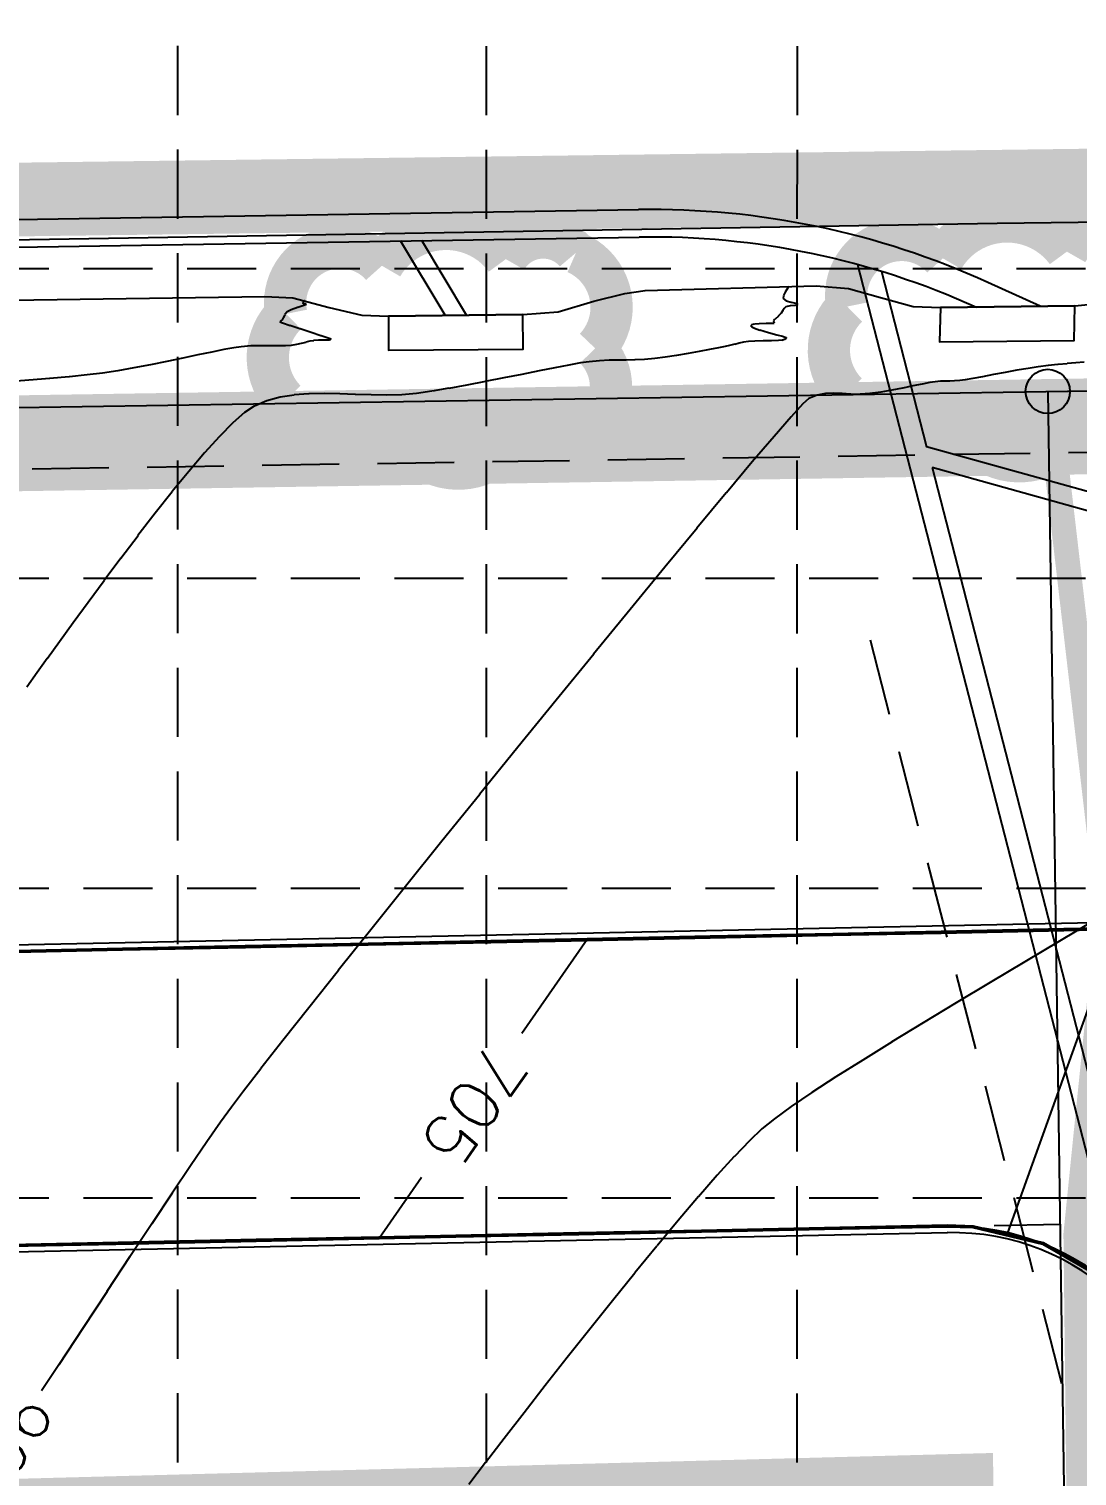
# Model space of a CAD drawing. Extents: x 5513 to 6525, y 3862 to 5479.
# Drawn here: x 5780.1 to 5865.4, y 5026.2 to 5144 of the extents above; entities that cross this region are included whole.
import ezdxf

# ---------------------------------------------------------------- set-up
doc = ezdxf.new("R2010")
doc.units = 0
doc.header["$LTSCALE"] = 50
doc.header["$MEASUREMENT"] = 0
for name, pattern in [('DAREA', [0.45, 0.35, -0.1]), ('DASH', [0.375, 0.25, -0.125]), ('HIDDEN', [0.375, 0.25, -0.125]), ('HIDDEN2', [0.1875, 0.125, -0.0625])]:
    doc.linetypes.add(name, pattern=pattern)
for name, color, linetype in [('C-DRNA-E', 11, 'DAREA'), ('C-PKNG-BACK-N', 7, 'Continuous'), ('C-PKNG-FACE-N', 4, 'Continuous'), ('C-STRM-PIPE-E', 14, 'Continuous'), ('C-STRM-PIPE-N', 4, 'Continuous'), ('C-TOPO-MAJR-N', 7, 'Continuous'), ('C-TOPO-MINR-N', 7, 'Continuous'), ('C-WTRC-EDGE', 4, 'HIDDEN2'), ('CONT-MJR', 6, 'Continuous'), ('CONT-MNR', 14, 'Continuous'), ('GRID', 254, 'HIDDEN'), ('INLET PROTECTION', 5, 'Continuous'), ('LIMITS OF DISTURBANCE', 1, 'DASH'), ('SILT FENCE', 200, 'Continuous'), ('V-ESMT-ACCS-N', 2, 'HIDDEN2'), ('V-ESMT-STRM-N', 2, 'HIDDEN2'), ('V-ESMT-UTIL-N', 2, 'HIDDEN2'), ('v-pave-back-e', 6, 'Continuous'), ('v-prop-corn', 2, 'Continuous'), ('v-prop-line', 3, 'Continuous'), ('V-PROP-SUBD-N', 4, 'Continuous'), ('v-strm-strc', 7, 'Continuous'), ('v-topo-bndy', 140, 'Continuous'), ('V-TOPO-BNDY-2', 7, 'Continuous')]:
    doc.layers.add(name, color=color, linetype=linetype)
for name, color, linetype, plot in [('C-TOPO-TINN--SUB-FACE', 6, 'Continuous', False), ('C-TOPO-TINN-CURB', 5, 'Continuous', False), ('C-TOPO-TINN-PVMT', 4, 'Continuous', False), ('C-TOPO-TINN-SUBG', 3, 'Continuous', False)]:
    doc.layers.add(name, color=color, linetype=linetype, plot=plot)
doc.styles.add('L100', font='simplex', dxfattribs={"height": 5})
doc.styles.add('L80', font='simplex', dxfattribs={"height": 4})

msp = doc.modelspace()

# ---------------------------------------------------------------- linework, layer by layer
at = {"layer": 'C-DRNA-E', "color": 7, "const_width": 2, "elevation": -7.22, "flags": 128}
msp.add_lwpolyline([(5564.72, 4472.75), (5728.77, 4476.01), (5798.88, 4738.76), (5913.71, 4826.38), (5930.42, 4919.4), (6006.42, 5046.81), (6036.52, 5117.29), (5564.72, 5109.83)], dxfattribs=at)
at = {"layer": 'C-PKNG-BACK-N', "color": 7}
for p, q in [((5720.5, 5068.28), (5913.12, 5072.27)), ((5623.83, 5041.27), (5854.83, 5046.06))]:
    msp.add_line(p, q, dxfattribs=at)
msp.add_arc((5855.23, 5026.56), 19.5, 1.1876, 91.1876, dxfattribs=at)
at = {"layer": 'C-PKNG-FACE-N', "color": 7}
for p, q in [((5720.51, 5067.78), (5913.13, 5071.77)), ((5624.32, 5041.78), (5854.82, 5046.56))]:
    msp.add_line(p, q, dxfattribs=at)
msp.add_arc((5855.23, 5026.56), 20, 1.1876, 91.1876, dxfattribs=at)
at = {"layer": 'C-STRM-PIPE-E', "color": 7}
for p, q in [((5564.72, 5125.17), (5829.69, 5129.34)), ((5758.81, 5125.98), (5829.73, 5127.09)), ((5813.94, 5120.74), (5810.32, 5126.79)), ((5815.68, 5120.75), (5812.05, 5126.82)), ((5862.39, 5121.47), (5858.12, 5123.42))]:
    msp.add_line(p, q, dxfattribs=at)
for radius in [66.12, 63.88]:
    msp.add_arc((5830.74, 5063.23), radius, 65.5398, 90.9024, dxfattribs=at)
at = {"layer": 'C-STRM-PIPE-N', "color": 7}
for p, q in [((5847.51, 5124.86), (5880.79, 4995.7)), ((5849.46, 5124.29), (5853.14, 5110.02)), ((5915.2, 5092.75), (5853.14, 5110.02)), ((5853.58, 5108.34), (5882.49, 4996.13)), ((5915.23, 5091.18), (5853.58, 5108.34))]:
    msp.add_line(p, q, dxfattribs=at)
at = {"layer": 'C-TOPO-MAJR-N', "color": 7, "elevation": 705}
for points in [[(5820.19, 5062.3), (5825.52, 5069.95)], [(5808.57, 5045.6), (5812.03, 5050.58)]]:
    msp.add_lwpolyline(points, dxfattribs=at)
at = {"layer": 'C-TOPO-MINR-N', "color": 7, "elevation": 706}
msp.add_lwpolyline([(5859.74, 5046.04), (5867.88, 5068.7), (5870.77, 5059.82)], dxfattribs=at)
at = {"layer": 'C-TOPO-TINN--SUB-FACE', "color": 7}
for points in [[(5777.69, 5068.91, 704.5), (5787.69, 5069.12, 704.71), (5797.68, 5069.33, 704.92), (5807.68, 5069.53, 705.13), (5817.68, 5069.74, 705.34), (5825.52, 5069.9, 705.5), (5835.52, 5070.11, 705.7), (5845.52, 5070.32, 705.9), (5854.32, 5070.5, 706.08), (5864.32, 5070.71, 706.1), (5874.32, 5070.91, 706.11)], [(5867.71, 5042.26, 706.57), (5862.64, 5045.19, 706.51), (5856.95, 5046.54, 706.45), (5854.82, 5046.61, 706.43), (5844.82, 5046.4, 706.23), (5834.82, 5046.19, 706.03), (5824.83, 5045.98, 705.83), (5814.83, 5045.78, 705.63), (5808.57, 5045.65, 705.5), (5798.57, 5045.44, 705.31), (5788.57, 5045.23, 705.12), (5778.57, 5045.02, 704.93), (5768.57, 5044.82, 704.74), (5758.58, 5044.61, 704.55), (5755.92, 5044.56, 704.5), (5745.92, 5044.35, 704.35), (5735.92, 5044.14, 704.2), (5725.93, 5043.93, 704.04), (5715.93, 5043.73, 703.89), (5705.93, 5043.52, 703.74), (5695.93, 5043.31, 703.59), (5690.21, 5043.19, 703.5), (5680.21, 5042.99, 703.26), (5670.21, 5042.78, 703.02)]]:
    msp.add_polyline3d(points, dxfattribs=at)
at = {"layer": 'C-TOPO-TINN-CURB', "color": 7}
for points in [[(5777.69, 5069.01, 704.5), (5787.68, 5069.22, 704.71), (5797.68, 5069.43, 704.92), (5807.68, 5069.63, 705.13), (5817.68, 5069.84, 705.34), (5825.52, 5070, 705.5), (5835.52, 5070.21, 705.7), (5845.52, 5070.42, 705.9), (5854.32, 5070.6, 706.08), (5864.32, 5070.81, 706.1), (5874.32, 5071.01, 706.11)], [(5867.64, 5042.18, 706.57), (5862.61, 5045.1, 706.51), (5856.94, 5046.44, 706.45), (5854.82, 5046.51, 706.43), (5844.82, 5046.3, 706.23), (5834.82, 5046.09, 706.03), (5824.83, 5045.88, 705.83), (5814.83, 5045.68, 705.63), (5808.57, 5045.55, 705.5), (5798.57, 5045.34, 705.31), (5788.57, 5045.13, 705.12), (5778.57, 5044.92, 704.93), (5768.58, 5044.72, 704.74), (5758.58, 5044.51, 704.55), (5755.92, 5044.46, 704.5), (5745.92, 5044.25, 704.35), (5735.93, 5044.04, 704.2), (5725.93, 5043.83, 704.04), (5715.93, 5043.63, 703.89), (5705.93, 5043.42, 703.74), (5695.93, 5043.21, 703.59), (5690.21, 5043.09, 703.5), (5680.21, 5042.89, 703.26), (5670.22, 5042.68, 703.02)]]:
    msp.add_polyline3d(points, dxfattribs=at)
at = {"layer": 'C-TOPO-TINN-PVMT', "color": 7}
for points in [[(5777.69, 5068.96, 704), (5787.69, 5069.17, 704.21), (5797.68, 5069.38, 704.42), (5807.68, 5069.58, 704.63), (5817.68, 5069.79, 704.84), (5825.52, 5069.95, 705), (5835.52, 5070.16, 705.2), (5845.52, 5070.37, 705.4), (5854.32, 5070.55, 705.58), (5864.32, 5070.76, 705.6), (5874.32, 5070.96, 705.61)], [(5867.68, 5042.22, 706.07), (5862.62, 5045.14, 706.01), (5856.94, 5046.49, 705.95), (5854.82, 5046.56, 705.93), (5844.82, 5046.35, 705.73), (5834.82, 5046.14, 705.53), (5824.83, 5045.93, 705.33), (5814.83, 5045.73, 705.13), (5808.57, 5045.6, 705), (5798.57, 5045.39, 704.81), (5788.57, 5045.18, 704.62), (5778.57, 5044.97, 704.43), (5768.57, 5044.77, 704.24), (5758.58, 5044.56, 704.05), (5755.92, 5044.51, 704), (5745.92, 5044.3, 703.85), (5735.93, 5044.09, 703.7), (5725.93, 5043.88, 703.54), (5715.93, 5043.68, 703.39), (5705.93, 5043.47, 703.24), (5695.93, 5043.26, 703.09), (5690.21, 5043.14, 703), (5680.21, 5042.94, 702.76), (5670.21, 5042.73, 702.52)]]:
    msp.add_polyline3d(points, dxfattribs=at)
at = {"layer": 'C-TOPO-TINN-SUBG', "color": 7}
for points in [[(5777.69, 5068.86, 703.5), (5787.69, 5069.07, 703.71), (5797.69, 5069.28, 703.92), (5807.68, 5069.48, 704.13), (5817.68, 5069.69, 704.34), (5825.52, 5069.85, 704.5), (5835.52, 5070.06, 704.7), (5845.52, 5070.27, 704.9), (5854.32, 5070.45, 705.08), (5864.32, 5070.66, 705.1), (5874.32, 5070.86, 705.11)], [(5867.74, 5042.3, 705.57), (5862.66, 5045.24, 705.51), (5856.96, 5046.59, 705.45), (5854.82, 5046.66, 705.43), (5844.82, 5046.45, 705.23), (5834.82, 5046.24, 705.03), (5824.82, 5046.03, 704.83), (5814.83, 5045.83, 704.63), (5808.56, 5045.7, 704.5), (5798.57, 5045.49, 704.31), (5788.57, 5045.28, 704.12), (5778.57, 5045.07, 703.93), (5768.57, 5044.87, 703.74), (5758.57, 5044.66, 703.55), (5755.92, 5044.61, 703.5), (5745.92, 5044.4, 703.35), (5735.92, 5044.19, 703.2), (5725.93, 5043.98, 703.04), (5715.93, 5043.78, 702.89), (5705.93, 5043.57, 702.74), (5695.93, 5043.36, 702.59), (5690.21, 5043.24, 702.5), (5680.21, 5043.04, 702.26), (5670.21, 5042.83, 702.02)]]:
    msp.add_polyline3d(points, dxfattribs=at)
at = {"layer": 'C-WTRC-EDGE', "color": 7, "const_width": 2}
msp.add_lwpolyline([(6042.46, 5116.72), (5863, 5114.54), (5867.94, 5072.16), (5865.28, 5045.93), (5868.36, 4775)], dxfattribs=at)
at = {"layer": 'CONT-MJR', "color": 42, "extrusion": (0.89739, -0.441239, 0), "elevation": 2981.91}
msp.add_lwpolyline([(7174.53, 705), (7174.22, 705)], dxfattribs=at)
at = {"layer": 'CONT-MJR', "color": 42, "extrusion": (0.835968, -0.548778, 0), "elevation": 2072.23}
msp.add_lwpolyline([(7488.35, 705), (7488.09, 705)], dxfattribs=at)
at = {"layer": 'CONT-MJR', "color": 42, "elevation": 705}
for points in [[(5841.85, 5122.97), (5841.76, 5122.83)], [(5841.9, 5123.05), (5841.85, 5122.97)], [(5842.03, 5121.51), (5841.69, 5121.44)], [(5840.07, 5120.07), (5839.51, 5120.05)], [(5840.54, 5120.07), (5840.07, 5120.07)], [(5840.74, 5120.08), (5840.54, 5120.07)], [(5841.31, 5120.92), (5841.07, 5120.68)], [(5838.84, 5119.88), (5838.84, 5119.86)], [(5838.92, 5119.96), (5838.85, 5119.91)], [(5839.13, 5119.7), (5839.57, 5119.54)], [(5840.96, 5119.15), (5841.41, 5119.03)], [(5841.68, 5118.85), (5841.56, 5118.78)], [(5841.63, 5118.97), (5841.71, 5118.94)], [(5841.72, 5118.9), (5841.68, 5118.85)], [(5837.87, 5118.46), (5837.52, 5118.37)], [(5839.15, 5118.64), (5838.65, 5118.61)], [(5839.83, 5118.66), (5839.15, 5118.64)], [(5841.37, 5118.7), (5841.09, 5118.68)], [(5824.96, 5116.86), (5824.02, 5116.69)], [(5827.29, 5117.08), (5826.52, 5117.04)], [(5831.02, 5117.22), (5830.17, 5117.14)], [(5831.87, 5117.33), (5831.02, 5117.22)], [(5833.72, 5117.63), (5832.79, 5117.47)], [(5820.2, 5115.93), (5818.72, 5115.64)], [(5821.6, 5116.22), (5820.2, 5115.93)], [(5810.42, 5114.27), (5809.18, 5114.23)], [(5799.43, 5113.78), (5798.42, 5113.35)], [(5796.66, 5111.97), (5795.57, 5110.87)], [(5795.57, 5110.87), (5794.37, 5109.54)], [(5784.9, 5097.36), (5783.67, 5095.69)], [(5783.67, 5095.69), (5782.56, 5094.15)]]:
    msp.add_lwpolyline(points, dxfattribs=at)
at = {"layer": 'CONT-MJR', "color": 42, "extrusion": (0.892632, -0.450787, 0), "elevation": 2905.26}
msp.add_lwpolyline([(7206.48, 705), (7206.44, 705)], dxfattribs=at)
at = {"layer": 'CONT-MJR', "color": 42, "extrusion": (0.869697, -0.493585, 0), "elevation": 2552.58}
msp.add_lwpolyline([(7337.27, 705), (7337.07, 705)], dxfattribs=at)
at = {"layer": 'CONT-MJR', "color": 42, "extrusion": (0.999175, -0.040603, 0), "elevation": 5628.68}
msp.add_lwpolyline([(5355.29, 705), (5355.05, 705)], dxfattribs=at)
at = {"layer": 'CONT-MJR', "color": 42, "extrusion": (0.585252, 0.810851, 0), "elevation": 7571.99}
msp.add_lwpolyline([(-1738.84, 705), (-1739.13, 705)], dxfattribs=at)
at = {"layer": 'CONT-MJR', "color": 42, "extrusion": (-0.699747, 0.714391, 0), "elevation": -429}
msp.add_lwpolyline([(-7756.96, 705), (-7756.75, 705)], dxfattribs=at)
at = {"layer": 'CONT-MJR', "color": 42, "extrusion": (-0.270935, -0.962598, 0), "elevation": -6513.07}
msp.add_lwpolyline([(4235.5, 705), (4235.92, 705)], dxfattribs=at)
at = {"layer": 'CONT-MJR', "color": 42, "extrusion": (0.069649, -0.997572, 0), "elevation": -4702.18}
msp.add_lwpolyline([(6184.97, 705), (6184.55, 705)], dxfattribs=at)
at = {"layer": 'CONT-MJR', "color": 42, "extrusion": (-0.229006, -0.973425, 0), "elevation": -6323.58}
msp.add_lwpolyline([(4513.93, 705), (4514.32, 705)], dxfattribs=at)
at = {"layer": 'CONT-MJR', "color": 42, "extrusion": (0.3736, -0.92759, 0), "elevation": -2567.95}
msp.add_lwpolyline([(7333.03, 705), (7332.8, 705)], dxfattribs=at)
at = {"layer": 'CONT-MJR', "color": 42, "extrusion": (-0.506775, -0.862078, 0), "elevation": -7376.15}
msp.add_lwpolyline([(2441.12, 705), (2441.31, 705)], dxfattribs=at)
at = {"layer": 'CONT-MJR', "color": 42, "extrusion": (0.249161, -0.968462, 0), "elevation": -3503.66}
msp.add_lwpolyline([(6930.67, 705), (6930.47, 705)], dxfattribs=at)
at = {"layer": 'CONT-MJR', "color": 42, "extrusion": (0.103354, -0.994645, 0), "elevation": -4489.09}
msp.add_lwpolyline([(6337.42, 705), (6337.03, 705)], dxfattribs=at)
at = {"layer": 'CONT-MJR', "color": 42, "extrusion": (0.727559, -0.686045, 0), "elevation": 736.68}
msp.add_lwpolyline([(7732.46, 705), (7732.27, 705)], dxfattribs=at)
at = {"layer": 'CONT-MJR', "color": 42, "extrusion": (0.937904, 0.346895, 0), "elevation": 7254.18}
msp.add_lwpolyline([(2776.23, 705), (2776.12, 705)], dxfattribs=at)
at = {"layer": 'CONT-MJR', "color": 42, "extrusion": (0.941997, 0.335623, 0), "elevation": 7220.37}
msp.add_lwpolyline([(2862.92, 705), (2862.82, 705)], dxfattribs=at)
at = {"layer": 'CONT-MJR', "color": 42, "extrusion": (0.685652, -0.72793, 0), "elevation": 277.45}
msp.add_lwpolyline([(7762.89, 705), (7762.52, 705)], dxfattribs=at)
at = {"layer": 'CONT-MJR', "color": 42, "extrusion": (0.83244, -0.554115, 0), "elevation": 2024.96}
msp.add_lwpolyline([(7499.85, 705), (7499.62, 705)], dxfattribs=at)
at = {"layer": 'CONT-MJR', "color": 42, "extrusion": (0.922215, -0.386678, 0), "elevation": 3404.92}
msp.add_lwpolyline([(6979.41, 705), (6979.38, 705)], dxfattribs=at)
at = {"layer": 'CONT-MJR', "color": 42, "extrusion": (-0.658513, -0.752569, 0), "elevation": -7698}
msp.add_lwpolyline([(1022.64, 705), (1022.73, 705)], dxfattribs=at)
at = {"layer": 'CONT-MJR', "color": 42, "extrusion": (0.42967, 0.902986, 0), "elevation": 7131.91}
msp.add_lwpolyline([(-3072.63, 705), (-3072.87, 705)], dxfattribs=at)
at = {"layer": 'CONT-MJR', "color": 42, "extrusion": (0.278542, 0.960424, 0), "elevation": 6543.5}
msp.add_lwpolyline([(-4182.46, 705), (-4183.18, 705)], dxfattribs=at)
at = {"layer": 'CONT-MJR', "color": 42, "extrusion": (-0.259351, -0.965783, 0), "elevation": -6458.85}
msp.add_lwpolyline([(4312.72, 705), (4313.44, 705)], dxfattribs=at)
at = {"layer": 'CONT-MJR', "color": 42, "extrusion": (-0.28698, -0.957937, 0), "elevation": -6580.08}
msp.add_lwpolyline([(4126.64, 705), (4126.88, 705)], dxfattribs=at)
at = {"layer": 'CONT-MJR', "color": 42, "extrusion": (-0.675168, -0.737664, 0), "elevation": -7720.19}
msp.add_lwpolyline([(853.07, 705), (853.09, 705)], dxfattribs=at)
at = {"layer": 'CONT-MJR', "color": 42, "extrusion": (0.991762, -0.128096, 0), "elevation": 5137.88}
msp.add_lwpolyline([(5825.06, 705), (5825.03, 705)], dxfattribs=at)
at = {"layer": 'CONT-MJR', "color": 42, "extrusion": (0.180531, -0.983569, 0), "elevation": -3980.38}
msp.add_lwpolyline([(6662.68, 705), (6661.76, 705)], dxfattribs=at)
at = {"layer": 'CONT-MJR', "color": 42, "extrusion": (0.188977, -0.981982, 0), "elevation": -3922.97}
msp.add_lwpolyline([(6697.5, 705), (6696.65, 705)], dxfattribs=at)
at = {"layer": 'CONT-MJR', "color": 42, "extrusion": (0.194868, -0.980829, 0), "elevation": -3882.69}
msp.add_lwpolyline([(6721.67, 705), (6720.93, 705)], dxfattribs=at)
at = {"layer": 'CONT-MJR', "color": 42, "extrusion": (0.198108, -0.98018, 0), "elevation": -3860.46}
msp.add_lwpolyline([(6735.03, 705), (6734.46, 705)], dxfattribs=at)
at = {"layer": 'CONT-MJR', "color": 42, "extrusion": (0.196321, -0.98054, 0), "elevation": -3872.73}
msp.add_lwpolyline([(6728.34, 705), (6727.98, 705)], dxfattribs=at)
at = {"layer": 'CONT-MJR', "color": 42, "extrusion": (-0.214032, 0.976827, 0), "elevation": 3750.35}
msp.add_lwpolyline([(-6797.74, 705), (-6797.32, 705)], dxfattribs=at)
at = {"layer": 'CONT-MJR', "color": 42, "extrusion": (0.22057, -0.975371, 0), "elevation": -3704.74}
msp.add_lwpolyline([(6823.44, 705), (6823.07, 705)], dxfattribs=at)
at = {"layer": 'CONT-MJR', "color": 42, "extrusion": (0.156067, -0.987746, 0), "elevation": -4144.67}
msp.add_lwpolyline([(6565.95, 705), (6565.53, 705)], dxfattribs=at)
at = {"layer": 'CONT-MJR', "color": 42, "extrusion": (0.011545, -0.999933, 0), "elevation": -5050.9}
msp.add_lwpolyline([(5899.23, 705), (5898.53, 705)], dxfattribs=at)
at = {"layer": 'CONT-MJR', "color": 42, "extrusion": (0.017049, -0.999855, 0), "elevation": -5018.35}
msp.add_lwpolyline([(5927.51, 705), (5926.94, 705)], dxfattribs=at)
at = {"layer": 'CONT-MJR', "color": 42, "extrusion": (-0.386149, 0.922436, 0), "elevation": 2466.03}
msp.add_lwpolyline([(-7365.08, 705), (-7364.87, 705)], dxfattribs=at)
at = {"layer": 'CONT-MJR', "color": 42, "extrusion": (0.194963, -0.980811, 0), "elevation": -3883.04}
msp.add_lwpolyline([(6708.67, 705), (6707.36, 705)], dxfattribs=at)
at = {"layer": 'CONT-MJR', "color": 42, "extrusion": (-0.188076, 0.982154, 0), "elevation": 3930.02}
msp.add_lwpolyline([(-6682.41, 705), (-6681.26, 705)], dxfattribs=at)
at = {"layer": 'CONT-MJR', "color": 42, "extrusion": (0.143395, -0.989666, 0), "elevation": -4228.71}
msp.add_lwpolyline([(6499.21, 705), (6498.49, 705)], dxfattribs=at)
at = {"layer": 'CONT-MJR', "color": 42, "extrusion": (0.092302, -0.995731, 0), "elevation": -4557.39}
msp.add_lwpolyline([(6273.96, 705), (6273.1, 705)], dxfattribs=at)
at = {"layer": 'CONT-MJR', "color": 42, "extrusion": (0.018518, -0.999829, 0), "elevation": -5008.29}
msp.add_lwpolyline([(5921.76, 705), (5921.05, 705)], dxfattribs=at)
at = {"layer": 'CONT-MJR', "color": 42, "extrusion": (0.006545, -0.999979, 0), "elevation": -5078.84}
msp.add_lwpolyline([(5862.06, 705), (5861.36, 705)], dxfattribs=at)
at = {"layer": 'CONT-MJR', "color": 42, "extrusion": (0.017045, -0.999855, 0), "elevation": -5017}
msp.add_lwpolyline([(5915.78, 705), (5915.07, 705)], dxfattribs=at)
at = {"layer": 'CONT-MJR', "color": 42, "extrusion": (0.046935, -0.998898, 0), "elevation": -4837.87}
msp.add_lwpolyline([(6063.92, 705), (6063.15, 705)], dxfattribs=at)
at = {"layer": 'CONT-MJR', "color": 42, "extrusion": (0.152245, -0.988343, 0), "elevation": -4169.8}
msp.add_lwpolyline([(6543.9, 705), (6542.97, 705)], dxfattribs=at)
at = {"layer": 'CONT-MJR', "color": 42, "extrusion": (0.187558, -0.982253, 0), "elevation": -3933.49}
msp.add_lwpolyline([(6673.41, 705), (6671.88, 705)], dxfattribs=at)
at = {"layer": 'CONT-MJR', "color": 42, "extrusion": (0.193639, -0.981073, 0), "elevation": -3892.08}
msp.add_lwpolyline([(6699.18, 705), (6697.64, 705)], dxfattribs=at)
at = {"layer": 'CONT-MJR', "color": 42, "extrusion": (0.153238, -0.988189, 0), "elevation": -4164.81}
msp.add_lwpolyline([(6516.84, 705), (6515.68, 705)], dxfattribs=at)
at = {"layer": 'CONT-MJR', "color": 42, "extrusion": (0.072504, -0.997368, 0), "elevation": -4680.15}
msp.add_lwpolyline([(6158.4, 705), (6157.2, 705)], dxfattribs=at)
at = {"layer": 'CONT-MJR', "color": 42, "extrusion": (0.01593, -0.999873, 0), "elevation": -5021.25}
msp.add_lwpolyline([(5884.84, 705), (5883.6, 705)], dxfattribs=at)
at = {"layer": 'CONT-MJR', "color": 42, "extrusion": (-0.019194, -0.999816, 0), "elevation": -5224.82}
msp.add_lwpolyline([(5706.13, 705), (5704.87, 705)], dxfattribs=at)
at = {"layer": 'CONT-MJR', "color": 42, "extrusion": (-0.03499, -0.999388, 0), "elevation": -5314.34}
msp.add_lwpolyline([(5624.13, 705), (5622.86, 705)], dxfattribs=at)
at = {"layer": 'CONT-MJR', "color": 42, "extrusion": (-0.032539, -0.99947, 0), "elevation": -5300.53}
msp.add_lwpolyline([(5638.43, 705), (5637.15, 705)], dxfattribs=at)
at = {"layer": 'CONT-MJR', "color": 42, "extrusion": (-0.011772, -0.999931, 0), "elevation": -5182.27}
msp.add_lwpolyline([(5748.57, 705), (5747.31, 705)], dxfattribs=at)
at = {"layer": 'CONT-MJR', "color": 42, "extrusion": (0.090357, -0.995909, 0), "elevation": -4568.34}
msp.add_lwpolyline([(6249.97, 705), (6248.76, 705)], dxfattribs=at)
at = {"layer": 'CONT-MJR', "color": 42, "extrusion": (-0.143354, 0.989672, 0), "elevation": 4228.44}
msp.add_lwpolyline([(-6486.03, 705), (-6484.76, 705)], dxfattribs=at)
at = {"layer": 'CONT-MJR', "color": 42, "extrusion": (0.164173, -0.986432, 0), "elevation": -4090.85}
msp.add_lwpolyline([(6575.07, 705), (6573.68, 705)], dxfattribs=at)
at = {"layer": 'CONT-MJR', "color": 42, "extrusion": (0.178132, -0.984007, 0), "elevation": -3997.28}
msp.add_lwpolyline([(6633.85, 705), (6632.37, 705)], dxfattribs=at)
at = {"layer": 'CONT-MJR', "color": 42, "extrusion": (0.55853, -0.829484, 0), "elevation": -1002.86}
msp.add_lwpolyline([(7665.65, 705), (7664.69, 705)], dxfattribs=at)
at = {"layer": 'CONT-MJR', "color": 42, "extrusion": (0.260167, -0.965564, 0), "elevation": -3428.86}
msp.add_lwpolyline([(6931.28, 705), (6930.15, 705)], dxfattribs=at)
at = {"layer": 'CONT-MJR', "color": 42, "extrusion": (0.660397, -0.750917, 0), "elevation": -10.57}
msp.add_lwpolyline([(7730.01, 705), (7728.74, 705)], dxfattribs=at)
at = {"layer": 'CONT-MJR', "color": 42, "extrusion": (0.76139, -0.648294, 0), "elevation": 1099.29}
msp.add_lwpolyline([(7646.81, 705), (7644.83, 705)], dxfattribs=at)
at = {"layer": 'CONT-MJR', "color": 42, "extrusion": (0.77501, -0.631949, 0), "elevation": 1261.68}
msp.add_lwpolyline([(7619.71, 705), (7617.58, 705)], dxfattribs=at)
at = {"layer": 'CONT-MJR', "color": 42, "extrusion": (0.78491, -0.61961, 0), "elevation": 1382.03}
msp.add_lwpolyline([(7596.66, 705), (7594.43, 705)], dxfattribs=at)
at = {"layer": 'CONT-MJR', "color": 42, "extrusion": (0.792322, -0.610103, 0), "elevation": 1473.47}
msp.add_lwpolyline([(7577.22, 705), (7574.92, 705)], dxfattribs=at)
at = {"layer": 'CONT-MJR', "color": 42, "extrusion": (0.797959, -0.602712, 0), "elevation": 1543.83}
msp.add_lwpolyline([(7560.89, 705), (7558.58, 705)], dxfattribs=at)
at = {"layer": 'CONT-MJR', "color": 42, "extrusion": (0.802248, -0.596991, 0), "elevation": 1597.83}
msp.add_lwpolyline([(7547.35, 705), (7545.08, 705)], dxfattribs=at)
at = {"layer": 'CONT-MJR', "color": 42, "extrusion": (0.805434, -0.592686, 0), "elevation": 1638.22}
msp.add_lwpolyline([(7536.41, 705), (7534.21, 705)], dxfattribs=at)
at = {"layer": 'CONT-MJR', "color": 42, "extrusion": (0.808807, -0.588074, 0), "elevation": 1681.24}
msp.add_lwpolyline([(7520.76, 705), (7519.08, 705)], dxfattribs=at)
at = {"layer": 'CONT-MJR', "color": 42, "extrusion": (0.807027, -0.590514, 0), "elevation": 1658.51}
msp.add_lwpolyline([(7524.12, 705), (7522.7, 705)], dxfattribs=at)
at = {"layer": 'CONT-MJR', "color": 42, "extrusion": (0.817855, -0.575424, 0), "elevation": 1797.94}
msp.add_lwpolyline([(7490.6, 705), (7489.14, 705)], dxfattribs=at)
at = {"layer": 'CONT-MNR', "color": 42}
for points, elevation in [([(5801.42, 5121.18), (5801.08, 5121.02)], 704), ([(5801.94, 5121.37), (5801.42, 5121.18)], 704), ([(5802.45, 5121.88), (5802.38, 5121.82)], 704), ([(5802.48, 5121.91), (5802.45, 5121.88)], 704), ([(5802.49, 5121.91), (5802.48, 5121.91)], 704), ([(5800.69, 5120.38), (5800.56, 5120.29)], 704), ([(5800.77, 5120.54), (5800.69, 5120.38)], 704), ([(5801.08, 5121.02), (5800.9, 5120.79)], 704), ([(5802.14, 5119.65), (5803.03, 5119.36)], 704), ([(5803.03, 5119.36), (5803.84, 5119.1)], 704), ([(5804.59, 5118.85), (5804.66, 5118.83)], 704), ([(5804.66, 5118.83), (5804.67, 5118.82)], 704), ([(5794.95, 5117.74), (5793.82, 5117.51)], 704), ([(5795.93, 5117.94), (5794.95, 5117.74)], 704), ([(5796.74, 5118.09), (5795.93, 5117.94)], 704), ([(5798.14, 5118.24), (5797.34, 5118.17)], 704), ([(5800.96, 5118.26), (5800.38, 5118.25)], 704), ([(5801.84, 5118.35), (5801.41, 5118.28)], 704), ([(5803.25, 5118.67), (5802.94, 5118.62)], 704), ([(5804.37, 5118.71), (5804.05, 5118.71)], 704), ([(5804.59, 5118.75), (5804.51, 5118.71)], 704), ([(5804.65, 5118.79), (5804.59, 5118.75)], 704), ([(5789.95, 5116.71), (5788.61, 5116.46)], 704), ([(5791.29, 5116.98), (5789.95, 5116.71)], 704), ([(5792.59, 5117.25), (5791.29, 5116.98)], 704), ([(5793.82, 5117.51), (5792.59, 5117.25)], 704), ([(5862.22, 5116.54), (5861.4, 5116.42)], 706), ([(5864.58, 5116.8), (5863.84, 5116.73)], 706), ([(5784.81, 5115.89), (5783.36, 5115.74)], 704), ([(5853.83, 5115.33), (5853.39, 5115.26)], 706), ([(5855.02, 5115.38), (5854.66, 5115.38)], 706), ([(5858.58, 5115.91), (5857.69, 5115.74)], 706), ([(5859.53, 5116.09), (5858.58, 5115.91)], 706), ([(5844.91, 5114.37), (5844.24, 5114.24)], 706), ([(5845.57, 5114.4), (5844.91, 5114.37)], 706), ([(5849.41, 5114.49), (5848.53, 5114.36)], 706), ([(5843.56, 5113.97), (5843.07, 5113.52)], 706), ([(5842.11, 5112.48), (5840.72, 5110.88)], 706), ([(5840.72, 5110.88), (5838.95, 5108.8)], 706), ([(5826.04, 5093.16), (5822.98, 5089.41)], 706), ([(5816.76, 5081.73), (5813.69, 5077.93)], 706), ([(5813.69, 5077.93), (5810.72, 5074.24)], 706), ([(5810.72, 5074.24), (5807.89, 5070.7)], 706), ([(5807.89, 5070.7), (5805.25, 5067.4)], 706), ([(5866.79, 5071.47), (5863.97, 5069.79)], 707), ([(5863.97, 5069.79), (5861.14, 5068.1)], 707), ([(5861.14, 5068.1), (5858.32, 5066.42)], 707), ([(5855.55, 5064.76), (5852.87, 5063.15)], 707), ([(5802.85, 5064.37), (5800.73, 5061.69)], 706), ([(5852.87, 5063.15), (5850.32, 5061.59)], 707), ([(5847.94, 5060.11), (5845.75, 5058.73)], 707), ([(5845.75, 5058.73), (5843.8, 5057.46)], 707), ([(5797.53, 5057.58), (5796.55, 5056.28)], 706), ([(5796.55, 5056.28), (5795.66, 5055.05)], 706), ([(5839.74, 5054.5), (5838.71, 5053.53)], 707), ([(5794.55, 5053.44), (5793.22, 5051.49)], 706), ([(5832.93, 5047.05), (5831.2, 5044.97)], 707), ([(5790.06, 5046.78), (5788.29, 5044.1)], 706), ([(5829.4, 5042.77), (5827.56, 5040.51)], 707), ([(5784.48, 5038.32), (5782.5, 5035.3)], 706), ([(5822.1, 5033.6), (5820.37, 5031.39)], 707), ([(5820.37, 5031.39), (5818.74, 5029.29)], 707), ([(5818.74, 5029.29), (5817.23, 5027.33)], 707)]:
    msp.add_lwpolyline(points, dxfattribs=dict(at, elevation=elevation))
at = {"layer": 'CONT-MNR', "color": 42, "extrusion": (-0.320821, 0.94714, 0), "elevation": 2989.27}
msp.add_lwpolyline([(-7138.81, 704), (-7138.3, 704)], dxfattribs=at)
at = {"layer": 'CONT-MNR', "color": 42, "extrusion": (0.826271, -0.563273, 0), "elevation": 1909.36}
msp.add_lwpolyline([(7500.33, 704), (7500.25, 704)], dxfattribs=at)
at = {"layer": 'CONT-MNR', "color": 42, "extrusion": (-0.320755, -0.947162, 0), "elevation": -6712.26}
msp.add_lwpolyline([(3852.93, 704), (3853.09, 704)], dxfattribs=at)
at = {"layer": 'CONT-MNR', "color": 42, "extrusion": (-0.40115, 0.916012, 0), "elevation": 2363.74}
msp.add_lwpolyline([(-7369.84, 704), (-7369.6, 704)], dxfattribs=at)
at = {"layer": 'CONT-MNR', "color": 42, "extrusion": (0.42265, 0.906293, 0), "elevation": 7094.18}
msp.add_lwpolyline([(-3094.08, 704), (-3094.24, 704)], dxfattribs=at)
at = {"layer": 'CONT-MNR', "color": 42, "extrusion": (-0.693458, 0.720497, 0), "elevation": -333.3}
msp.add_lwpolyline([(-7729.99, 704), (-7729.88, 704)], dxfattribs=at)
at = {"layer": 'CONT-MNR', "color": 42, "extrusion": (-0.35632, -0.934364, 0), "elevation": -6850.97}
msp.add_lwpolyline([(3595.33, 704), (3595.58, 704)], dxfattribs=at)
at = {"layer": 'CONT-MNR', "color": 42, "extrusion": (0.318292, 0.947993, 0), "elevation": 6700.16}
msp.add_lwpolyline([(-3869.34, 704), (-3869.98, 704)], dxfattribs=at)
at = {"layer": 'CONT-MNR', "color": 42, "extrusion": (0.892784, -0.450485, 0), "elevation": 2872.11}
msp.add_lwpolyline([(7184.97, 704), (7184.69, 704)], dxfattribs=at)
at = {"layer": 'CONT-MNR', "color": 42, "extrusion": (-0.311098, -0.950378, 0), "elevation": -6670.64}
msp.add_lwpolyline([(3920.64, 704), (3921.5, 704)], dxfattribs=at)
at = {"layer": 'CONT-MNR', "color": 42, "extrusion": (-0.311019, -0.950404, 0), "elevation": -6670.32}
msp.add_lwpolyline([(3923.86, 704), (3924.39, 704)], dxfattribs=at)
at = {"layer": 'CONT-MNR', "color": 42, "extrusion": (-0.317852, -0.94814, 0), "elevation": -6698.39}
msp.add_lwpolyline([(3876.27, 704), (3876.53, 704)], dxfattribs=at)
at = {"layer": 'CONT-MNR', "color": 42, "extrusion": (0.697438, -0.716645, 0), "elevation": 380.03}
msp.add_lwpolyline([(7729.94, 704), (7729.91, 704)], dxfattribs=at)
at = {"layer": 'CONT-MNR', "color": 42, "extrusion": (0.949139, -0.314856, 0), "elevation": 3897.75}
msp.add_lwpolyline([(6686.11, 704), (6686.1, 704)], dxfattribs=at)
at = {"layer": 'CONT-MNR', "color": 42, "extrusion": (0.143561, -0.989642, 0), "elevation": -4232.89}
msp.add_lwpolyline([(6472.05, 704), (6471.45, 704)], dxfattribs=at)
at = {"layer": 'CONT-MNR', "color": 42, "extrusion": (0.029955, -0.999551, 0), "elevation": -4942.26}
msp.add_lwpolyline([(5949.66, 704), (5948.86, 704)], dxfattribs=at)
at = {"layer": 'CONT-MNR', "color": 42, "extrusion": (0.001517, -0.999999, 0), "elevation": -5109.46}
msp.add_lwpolyline([(5807.45, 704), (5806.7, 704)], dxfattribs=at)
at = {"layer": 'CONT-MNR', "color": 42, "extrusion": (-0.008743, -0.999962, 0), "elevation": -5168.77}
msp.add_lwpolyline([(5755.41, 704), (5754.73, 704)], dxfattribs=at)
at = {"layer": 'CONT-MNR', "color": 42, "extrusion": (0.059547, -0.998225, 0), "elevation": -4763.74}
msp.add_lwpolyline([(6095.89, 704), (6095.44, 704)], dxfattribs=at)
at = {"layer": 'CONT-MNR', "color": 42, "extrusion": (0.219387, -0.975638, 0), "elevation": -3720.81}
msp.add_lwpolyline([(6783.8, 704), (6783.39, 704)], dxfattribs=at)
at = {"layer": 'CONT-MNR', "color": 42, "extrusion": (0.248341, -0.968673, 0), "elevation": -3517.16}
msp.add_lwpolyline([(6891.96, 704), (6891.58, 704)], dxfattribs=at)
at = {"layer": 'CONT-MNR', "color": 42, "extrusion": (-0.23729, 0.971439, 0), "elevation": 3595.45}
msp.add_lwpolyline([(-6851.79, 704), (-6851.45, 704)], dxfattribs=at)
at = {"layer": 'CONT-MNR', "color": 42, "extrusion": (0.074172, -0.997245, 0), "elevation": -4674.14}
msp.add_lwpolyline([(6167.33, 704), (6166.92, 704)], dxfattribs=at)
at = {"layer": 'CONT-MNR', "color": 42, "extrusion": (0.019964, -0.999801, 0), "elevation": -5001.82}
msp.add_lwpolyline([(5905.08, 704), (5904.68, 704)], dxfattribs=at)
at = {"layer": 'CONT-MNR', "color": 42, "extrusion": (0.023617, -0.999721, 0), "elevation": -4980.2}
msp.add_lwpolyline([(5923.78, 704), (5923.64, 704)], dxfattribs=at)
at = {"layer": 'CONT-MNR', "color": 42, "extrusion": (0.171236, -0.98523, 0), "elevation": -4049.67}
msp.add_lwpolyline([(6579.23, 704), (6577.9, 704)], dxfattribs=at)
at = {"layer": 'CONT-MNR', "color": 42, "extrusion": (0.127185, -0.991879, 0), "elevation": -4329.4}
msp.add_lwpolyline([(6466.2, 706), (6465.36, 706)], dxfattribs=at)
at = {"layer": 'CONT-MNR', "color": 42, "extrusion": (0.106127, -0.994353, 0), "elevation": -4465.53}
msp.add_lwpolyline([(6373.74, 706), (6372.95, 706)], dxfattribs=at)
at = {"layer": 'CONT-MNR', "color": 42, "extrusion": (0.085999, -0.996295, 0), "elevation": -4593.5}
msp.add_lwpolyline([(6283.61, 706), (6282.89, 706)], dxfattribs=at)
at = {"layer": 'CONT-MNR', "color": 42, "extrusion": (0.090237, -0.99592, 0), "elevation": -4566.72}
msp.add_lwpolyline([(6303.78, 706), (6303.09, 706)], dxfattribs=at)
at = {"layer": 'CONT-MNR', "color": 42, "extrusion": (0.078658, -0.996902, 0), "elevation": -4644.95}
msp.add_lwpolyline([(6164.53, 704), (6162.82, 704)], dxfattribs=at)
at = {"layer": 'CONT-MNR', "color": 42, "extrusion": (0.083801, -0.996482, 0), "elevation": -4613.08}
msp.add_lwpolyline([(6190.11, 704), (6188.42, 704)], dxfattribs=at)
at = {"layer": 'CONT-MNR', "color": 42, "extrusion": (0.091438, -0.995811, 0), "elevation": -4565.49}
msp.add_lwpolyline([(6226.9, 704), (6225.29, 704)], dxfattribs=at)
at = {"layer": 'CONT-MNR', "color": 42, "extrusion": (0.122027, -0.992527, 0), "elevation": -4371.75}
msp.add_lwpolyline([(6367.1, 704), (6365.86, 704)], dxfattribs=at)
at = {"layer": 'CONT-MNR', "color": 42, "extrusion": (0.149975, -0.98869, 0), "elevation": -4190.41}
msp.add_lwpolyline([(6489.15, 704), (6487.88, 704)], dxfattribs=at)
at = {"layer": 'CONT-MNR', "color": 42, "extrusion": (0.083908, -0.996474, 0), "elevation": -4606.11}
msp.add_lwpolyline([(6262.85, 706), (6262.4, 706)], dxfattribs=at)
at = {"layer": 'CONT-MNR', "color": 42, "extrusion": (0.029887, -0.999553, 0), "elevation": -4938.12}
msp.add_lwpolyline([(6004.92, 706), (6004.54, 706)], dxfattribs=at)
at = {"layer": 'CONT-MNR', "color": 42, "extrusion": (0.027874, -0.999611, 0), "elevation": -4950.19}
msp.add_lwpolyline([(5995.72, 706), (5995.33, 706)], dxfattribs=at)
at = {"layer": 'CONT-MNR', "color": 42, "extrusion": (0.080385, -0.996764, 0), "elevation": -4628.15}
msp.add_lwpolyline([(6248.11, 706), (6247.66, 706)], dxfattribs=at)
at = {"layer": 'CONT-MNR', "color": 42, "extrusion": (0.14556, -0.989349, 0), "elevation": -4208.56}
msp.add_lwpolyline([(6538.51, 706), (6538.09, 706)], dxfattribs=at)
at = {"layer": 'CONT-MNR', "color": 42, "extrusion": (-0.172672, 0.984979, 0), "elevation": 4027.43}
msp.add_lwpolyline([(-6652.25, 706), (-6651.61, 706)], dxfattribs=at)
at = {"layer": 'CONT-MNR', "color": 42, "extrusion": (0.181921, -0.983313, 0), "elevation": -3964.74}
msp.add_lwpolyline([(6690.6, 706), (6689.8, 706)], dxfattribs=at)
at = {"layer": 'CONT-MNR', "color": 42, "extrusion": (0.177726, -0.98408, 0), "elevation": -3993.25}
msp.add_lwpolyline([(6676.48, 706), (6675.51, 706)], dxfattribs=at)
at = {"layer": 'CONT-MNR', "color": 42, "extrusion": (0.168188, -0.985755, 0), "elevation": -4057.72}
msp.add_lwpolyline([(6638.42, 706), (6637.5, 706)], dxfattribs=at)
at = {"layer": 'CONT-MNR', "color": 42, "extrusion": (0.374169, -0.92736, 0), "elevation": -2556.01}
msp.add_lwpolyline([(7333.31, 706), (7332.57, 706)], dxfattribs=at)
at = {"layer": 'CONT-MNR', "color": 42, "extrusion": (-0.04961, -0.998769, 0), "elevation": -5398.1}
msp.add_lwpolyline([(5585.34, 706), (5584.65, 706)], dxfattribs=at)
at = {"layer": 'CONT-MNR', "color": 42, "extrusion": (-0.067222, -0.997738, 0), "elevation": -5495.79}
msp.add_lwpolyline([(5489.95, 706), (5489.23, 706)], dxfattribs=at)
at = {"layer": 'CONT-MNR', "color": 42, "extrusion": (-0.022893, -0.999738, 0), "elevation": -5246.83}
msp.add_lwpolyline([(5729.11, 706), (5728.35, 706)], dxfattribs=at)
at = {"layer": 'CONT-MNR', "color": 42, "extrusion": (0.071119, -0.997468, 0), "elevation": -4685.47}
msp.add_lwpolyline([(6197.45, 706), (6196.64, 706)], dxfattribs=at)
at = {"layer": 'CONT-MNR', "color": 42, "extrusion": (0.17406, -0.984735, 0), "elevation": -4018.27}
msp.add_lwpolyline([(6651.26, 706), (6650.34, 706)], dxfattribs=at)
at = {"layer": 'CONT-MNR', "color": 42, "extrusion": (0.190761, -0.981637, 0), "elevation": -3904.71}
msp.add_lwpolyline([(6719.45, 706), (6718.55, 706)], dxfattribs=at)
at = {"layer": 'CONT-MNR', "color": 42, "extrusion": (0.199628, -0.979872, 0), "elevation": -3843.8}
msp.add_lwpolyline([(6755.33, 706), (6754.48, 706)], dxfattribs=at)
at = {"layer": 'CONT-MNR', "color": 42, "extrusion": (0.200571, -0.979679, 0), "elevation": -3837.3}
msp.add_lwpolyline([(6759.79, 706), (6759.03, 706)], dxfattribs=at)
at = {"layer": 'CONT-MNR', "color": 42, "extrusion": (-0.190225, 0.98174, 0), "elevation": 3908.39}
msp.add_lwpolyline([(-6719.56, 706), (-6718.93, 706)], dxfattribs=at)
at = {"layer": 'CONT-MNR', "color": 42, "extrusion": (0.736939, -0.675959, 0), "elevation": 849.45}
msp.add_lwpolyline([(7718.03, 706), (7716.61, 706)], dxfattribs=at)
at = {"layer": 'CONT-MNR', "color": 42, "extrusion": (0.76606, -0.64277, 0), "elevation": 1189.2}
msp.add_lwpolyline([(7666.74, 706), (7663.47, 706)], dxfattribs=at)
at = {"layer": 'CONT-MNR', "color": 42, "extrusion": (0.769083, -0.639149, 0), "elevation": 1225.33}
msp.add_lwpolyline([(7657.77, 706), (7654.03, 706)], dxfattribs=at)
at = {"layer": 'CONT-MNR', "color": 42, "extrusion": (0.771268, -0.63651, 0), "elevation": 1251.55}
msp.add_lwpolyline([(7649.79, 706), (7645.66, 706)], dxfattribs=at)
at = {"layer": 'CONT-MNR', "color": 42, "extrusion": (0.772953, -0.634463, 0), "elevation": 1271.82}
msp.add_lwpolyline([(7642.31, 706), (7637.87, 706)], dxfattribs=at)
at = {"layer": 'CONT-MNR', "color": 42, "extrusion": (0.774323, -0.63279, 0), "elevation": 1288.33}
msp.add_lwpolyline([(7635.1, 706), (7630.41, 706)], dxfattribs=at)
at = {"layer": 'CONT-MNR', "color": 42, "extrusion": (0.776527, -0.630084, 0), "elevation": 1314.95}
msp.add_lwpolyline([(7621.02, 706), (7616.09, 706)], dxfattribs=at)
at = {"layer": 'CONT-MNR', "color": 42, "extrusion": (0.777491, -0.628893, 0), "elevation": 1326.61}
msp.add_lwpolyline([(7614.07, 706), (7609.12, 706)], dxfattribs=at)
at = {"layer": 'CONT-MNR', "color": 42, "extrusion": (0.782919, -0.622123, 0), "elevation": 1392.5}
msp.add_lwpolyline([(7578.95, 706), (7575.08, 706)], dxfattribs=at)
at = {"layer": 'CONT-MNR', "color": 42, "extrusion": (0.513868, -0.857869, 0), "elevation": -1335.92}
msp.add_lwpolyline([(7629.14, 707), (7625.92, 707)], dxfattribs=at)
at = {"layer": 'CONT-MNR', "color": 42, "extrusion": (0.787145, -0.616768, 0), "elevation": 1444.12}
msp.add_lwpolyline([(7561.99, 706), (7559.09, 706)], dxfattribs=at)
at = {"layer": 'CONT-MNR', "color": 42, "extrusion": (0.526287, -0.850307, 0), "elevation": -1224.95}
msp.add_lwpolyline([(7638.42, 707), (7635.61, 707)], dxfattribs=at)
at = {"layer": 'CONT-MNR', "color": 42, "extrusion": (0.791013, -0.6118, 0), "elevation": 1491.69}
msp.add_lwpolyline([(7549.84, 706), (7547.54, 706)], dxfattribs=at)
at = {"layer": 'CONT-MNR', "color": 42, "extrusion": (0.562309, -0.826927, 0), "elevation": -896.14}
msp.add_lwpolyline([(7676.25, 707), (7674.22, 707)], dxfattribs=at)
at = {"layer": 'CONT-MNR', "color": 42, "extrusion": (-0.630413, 0.77626, 0), "elevation": 242.16}
msp.add_lwpolyline([(-7720.89, 707), (-7719.58, 707)], dxfattribs=at)
at = {"layer": 'CONT-MNR', "color": 42, "extrusion": (0.587778, -0.809023, 0), "elevation": -656.81}
msp.add_lwpolyline([(7698.4, 707), (7696.71, 707)], dxfattribs=at)
at = {"layer": 'CONT-MNR', "color": 42, "extrusion": (0.821454, -0.570274, 0), "elevation": 1878.11}
msp.add_lwpolyline([(7457.61, 706), (7455.65, 706)], dxfattribs=at)
at = {"layer": 'CONT-MNR', "color": 42, "extrusion": (0.721087, -0.692845, 0), "elevation": 708.91}
msp.add_lwpolyline([(7689.35, 707), (7687.59, 707)], dxfattribs=at)
at = {"layer": 'CONT-MNR', "color": 42, "extrusion": (0.740125, -0.67247, 0), "elevation": 922.98}
msp.add_lwpolyline([(7664.83, 707), (7662.77, 707)], dxfattribs=at)
at = {"layer": 'CONT-MNR', "color": 42, "extrusion": (0.829661, -0.558268, 0), "elevation": 1986.32}
msp.add_lwpolyline([(7425.2, 706), (7422.5, 706)], dxfattribs=at)
at = {"layer": 'CONT-MNR', "color": 42, "extrusion": (0.75272, -0.658341, 0), "elevation": 1067.85}
msp.add_lwpolyline([(7643.93, 707), (7641.61, 707)], dxfattribs=at)
at = {"layer": 'CONT-MNR', "color": 42, "extrusion": (0.831854, -0.554994, 0), "elevation": 2015.55}
msp.add_lwpolyline([(7414.62, 706), (7411.64, 706)], dxfattribs=at)
at = {"layer": 'CONT-MNR', "color": 42, "extrusion": (0.761665, -0.647971, 0), "elevation": 1172.39}
msp.add_lwpolyline([(7626.27, 707), (7623.73, 707)], dxfattribs=at)
at = {"layer": 'CONT-MNR', "color": 42, "extrusion": (0.773539, -0.633749, 0), "elevation": 1313.41}
msp.add_lwpolyline([(7597.99, 707), (7595.16, 707)], dxfattribs=at)
at = {"layer": 'CONT-MNR', "color": 42, "extrusion": (0.834595, -0.550864, 0), "elevation": 2052.26}
msp.add_lwpolyline([(7398.34, 706), (7394.94, 706)], dxfattribs=at)
at = {"layer": 'CONT-MNR', "color": 42, "extrusion": (0.835467, -0.54954, 0), "elevation": 2063.99}
msp.add_lwpolyline([(7391.68, 706), (7388.15, 706)], dxfattribs=at)
at = {"layer": 'CONT-MNR', "color": 42, "extrusion": (0.781105, -0.6244, 0), "elevation": 1404.65}
msp.add_lwpolyline([(7575.89, 707), (7572.94, 707)], dxfattribs=at)
at = {"layer": 'CONT-MNR', "color": 42, "extrusion": (0.783967, -0.620803, 0), "elevation": 1439.44}
msp.add_lwpolyline([(7566.4, 707), (7563.45, 707)], dxfattribs=at)
at = {"layer": 'CONT-MNR', "color": 42, "extrusion": (0.836591, -0.547827, 0), "elevation": 2079.11}
msp.add_lwpolyline([(7380.3, 706), (7377.75, 706)], dxfattribs=at)
at = {"layer": 'CONT-MNR', "color": 42, "extrusion": (0.786416, -0.617697, 0), "elevation": 1469.35}
msp.add_lwpolyline([(7557.7, 707), (7554.8, 707)], dxfattribs=at)
at = {"layer": 'CONT-MNR', "color": 42, "extrusion": (0.793829, -0.608141, 0), "elevation": 1560.56}
msp.add_lwpolyline([(7528.54, 707), (7526.29, 707)], dxfattribs=at)
at = {"layer": 'GRID', "color": 253, "linetype": 'HIDDEN', "ltscale": 0.45}
for p, q in [((5792.2, 3989.54), (5792.17, 5451.42)), ((5817.27, 3989.53), (5817.32, 5451.42)), ((5842.5, 3989.53), (5842.65, 5451.39)), ((5539.82, 5124.55), (6498.25, 5124.55)), ((5539.82, 5099.33), (6498.25, 5099.33)), ((5539.82, 5074.11), (6498.25, 5074.11)), ((5539.82, 5048.88), (6498.25, 5048.88))]:
    msp.add_line(p, q, dxfattribs=at)
at = {"layer": 'INLET PROTECTION', "color": 170, "ltscale": 100, "const_width": 3.44}
for points in [[(5808.8, 5124.77, 0.520567), (5808.8, 5124.77, 0.765195), (5801.01, 5120.85, 0.417879), (5800.96, 5113.79, 0.6649), (5809.87, 5112.43, 0.744833), (5819.91, 5111.59, 0.975642), (5826.16, 5118.05, 0.520567), (5824.6, 5125.83, 0.520567), (5818.89, 5125.31, 0.540264), (5808.8, 5124.77)], [(5854.47, 5125.37, 0.520567), (5854.47, 5125.37, 0.765195), (5846.68, 5121.45, 0.417879), (5846.64, 5114.39, 0.6649), (5855.54, 5113.03, 0.744833), (5865.58, 5112.19, 0.975642), (5871.83, 5118.65, 0.520567), (5870.27, 5126.44, 0.520567), (5864.56, 5125.92, 0.540264), (5854.47, 5125.37)]]:
    msp.add_lwpolyline(points, format="xyb", close=True, dxfattribs=at)
at = {"layer": 'LIMITS OF DISTURBANCE', "const_width": 6}
msp.add_lwpolyline([(5572.94, 5127.47), (5544.79, 5069.15), (5566.76, 5054.06), (5603.83, 5054.74), (5603.83, 5018.38), (5855.58, 5025.04), (5860.92, 4528.11), (5834.73, 4513.84), (5868.47, 4470.16), (6224.01, 4479.15), (6251.13, 4517.26), (6223.92, 4532.51), (6207.07, 5065.3), (6308.13, 5070.35), (6318.95, 5080.45), (6280.74, 5136.71)], close=True, dxfattribs=at)
at = {"layer": 'SILT FENCE', "const_width": 6}
msp.add_lwpolyline([(5556.64, 5067.34), (5578.12, 5106.23), (6283.83, 5117.41), (6304.7, 5081.28)], dxfattribs=at)
at = {"layer": 'V-ESMT-ACCS-N', "color": 7}
for p, q in [((5720.51, 5067.78), (5863.64, 5070.74)), ((5624.32, 5041.78), (5863.99, 5046.75))]:
    msp.add_line(p, q, dxfattribs=at)
at = {"layer": 'V-ESMT-STRM-N', "color": 7}
msp.add_line((5848.54, 5094.31), (5864.18, 5033.61), dxfattribs=at)
at = {"layer": 'V-ESMT-UTIL-N', "color": 7}
msp.add_line((5564.72, 5104.83), (6080.39, 5112.98), dxfattribs=at)
at = {"layer": 'v-pave-back-e', "color": 7}
msp.add_lwpolyline([(5778.59, 5121.96), (5799.27, 5122.27), (5801.54, 5122.17), (5804.52, 5121.38), (5807.17, 5120.76), (5809.34, 5120.68), (5820.27, 5120.81), (5823.15, 5121.01), (5826.06, 5121.9), (5828.57, 5122.52), (5830.24, 5122.77), (5844.15, 5123.14), (5846.79, 5122.91), (5849.39, 5122.19), (5852.06, 5121.46), (5854.26, 5121.38), (5865.22, 5121.51), (5867.96, 5121.79)], dxfattribs=at)
at = {"layer": 'v-prop-corn', "color": 7}
msp.add_circle((5863, 5114.54, -7.22), 1.8, dxfattribs=at)
at = {"layer": 'v-prop-line', "color": 7}
for p, q in [((5564.72, 5109.83), (6080.31, 5117.98)), ((5863, 5114.54), (6080.31, 5117.98)), ((5863, 5114.54), (5872.32, 4478.86))]:
    msp.add_line(p, q, dxfattribs=at)
at = {"layer": 'V-PROP-SUBD-N', "color": 7}
msp.add_line((5863, 5114.54), (5872.32, 4478.86), dxfattribs=at)
at = {"layer": 'v-strm-strc', "color": 7}
for points in [[(5854.26, 5121.38), (5854.19, 5118.58), (5865.16, 5118.68), (5865.22, 5121.51), (5854.26, 5121.38)], [(5809.34, 5120.68), (5809.33, 5117.9), (5820.3, 5117.99), (5820.27, 5120.81), (5809.34, 5120.68)]]:
    msp.add_lwpolyline(points, dxfattribs=at)
at = {"layer": 'v-topo-bndy', "color": 7}
msp.add_polyline3d([(5778.59, 5121.96, 703.26), (5799.27, 5122.27, 703.85), (5801.54, 5122.17, 703.95), (5804.52, 5121.38, 704.11), (5807.17, 5120.76, 704.2), (5809.34, 5120.68, 704.28), (5820.27, 5120.81, 704.47), (5823.15, 5121.01, 704.54), (5826.06, 5121.9, 704.59), (5828.57, 5122.52, 704.65), (5830.24, 5122.77, 704.65), (5844.15, 5123.14, 705.07), (5846.79, 5122.91, 705.2), (5849.39, 5122.19, 705.29), (5852.06, 5121.46, 705.33), (5854.26, 5121.38, 705.35), (5865.22, 5121.51, 705.56), (5867.96, 5121.79, 705.62)], dxfattribs=at)
at = {"layer": 'V-TOPO-BNDY-2', "color": 7}
msp.add_lwpolyline([(5564.72, 5123.27), (5858.88, 5128.23), (6404.85, 5134.98), (6431.54, 5128.63), (6436.62, 4932.96), (6444.15, 4884.39), (6428.99, 4879.6), (6431.54, 4789.4), (6451.87, 4786.85), (6431.54, 4755.09), (6434.08, 4507.78), (6470.93, 4498.89), (6474.75, 4488.72), (6453.14, 4474.75)], dxfattribs=at)

# ---------------------------------------------------------------- texts
at = {"layer": 'C-TOPO-MAJR-N', "color": 7, "insert": (5816.33, 5056.45, 705), "char_height": 4, "attachment_point": 5, "rotation": 235.1573, "style": 'L100'}
msp.add_mtext('{705}', dxfattribs=at)
at = {"layer": 'CONT-MNR', "color": 42, "insert": (5773.35, 5024.97, 706), "char_height": 4, "width": 15.0476, "attachment_point": 1, "rotation": 56.8341, "style": 'L80'}
msp.add_mtext('\\Fsimplex.shx;\\W1.0000000000;\\T1.0000000000;\\o\\l706', dxfattribs=at)

doc.saveas('drawing.dxf')
